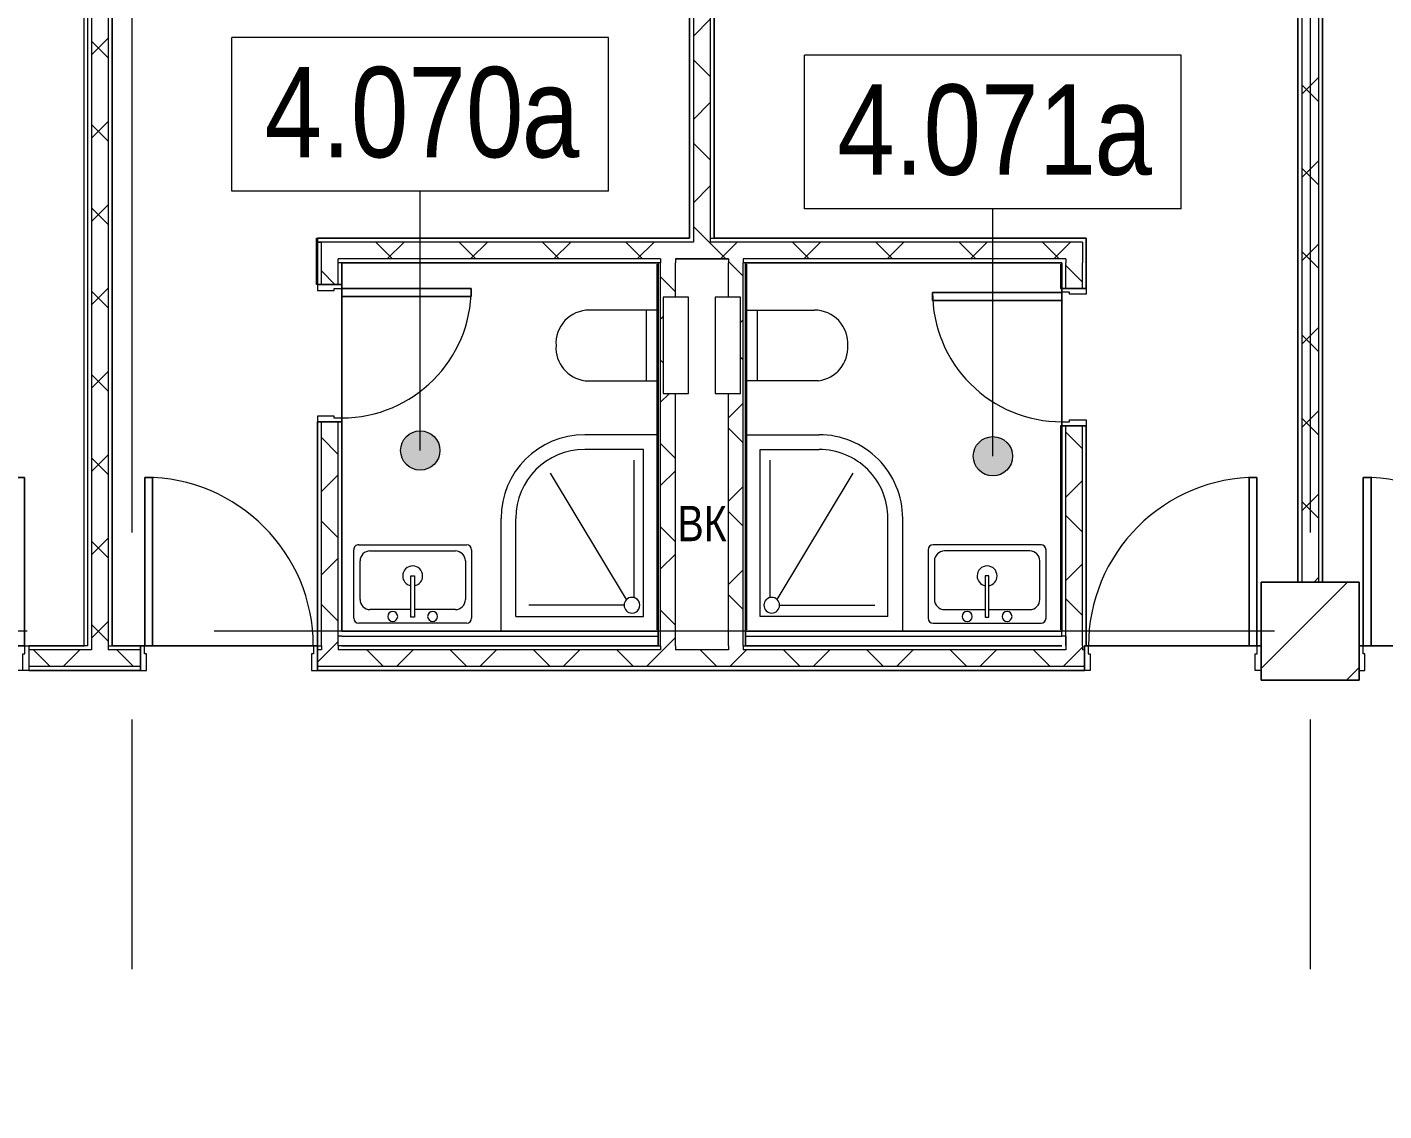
# Model space of a CAD drawing. Header units: millimetres. Extents: x 48966 to 294585, y -43515 to 30344.
# Drawn here: x 65399 to 72307, y 17075 to 22592 of the extents above; entities that cross this region are included whole.
import ezdxf

# ---------------------------------------------------------------- set-up
doc = ezdxf.new("R2010")
doc.units = ezdxf.units.MM
doc.linetypes.add('Осевые', pattern=[6350, 1270, -952.5, 3175, -952.5])
for name, color, linetype, lineweight in [('Двери', 7, 'Continuous', 9), ('Каркас_Импост', 7, 'Continuous', 9), ('Марки помещений', 7, 'Continuous', 9), ('Обобщенные модели', 7, 'Continuous', 9), ('Обобщенные модели-1', 7, 'Continuous', 18), ('Общие ребра', 7, 'Continuous', 9), ('Оси-2', 7, 'Осевые', 9), ('Панель', 7, 'Continuous', 9), ('Перекрытия', 7, 'Continuous', 9), ('Сантехнические приборы', 7, 'Continuous', 9), ('Стены-1', 7, 'Continuous', 18), ('Типовые аннотации', 7, 'Continuous', 9), ('Штриховка разреза-1', 7, 'Continuous', 9)]:
    doc.layers.add(name, color=color, linetype=linetype, lineweight=lineweight)
doc.layers.add('Штриховка разреза-2', color=7, linetype='Continuous', lineweight=9, true_color=0x787878)
doc.styles.add('Arial', font='Arial.ttf', dxfattribs={"width": 0.8, "height": 180})
doc.styles.add('Arial Narrow_1', font='Arial Narrow.ttf', dxfattribs={"height": 460})
pattern_1 = [(45, (0, 0), (-212.132, 212.132), []), (135, (0, 0), (-212.132, -212.132), [])]

# ---------------------------------------------------------------- blocks, each defined once
blk = doc.blocks.new('Обобщенные модели 8 - Обобщенные модели 7-1067283-План 4-го этажа на отм_ _8_400')
at = {"layer": 'Обобщенные модели'}
h = blk.add_hatch(dxfattribs=at)
h.set_pattern_fill('FP_7', color=256, style=0, pattern_type=2)
h.set_pattern_definition([(45, (0, 0), (-493.914, 493.914), []), (45, (493.9, 0), (-493.914, 493.914), [873.125, -174.625, 6.706, -167.919])])
h.paths.add_polyline_path([(72181.6, 19267.1), (72181.6, 19767.1), (71681.6, 19767.1), (71681.6, 19267.1)], flags=0)
at = {"layer": 'Обобщенные модели-1'}
for p, q in [((72181.6, 19767.1), (71681.6, 19767.1)), ((71681.6, 19767.1), (71681.6, 19267.1)), ((72181.6, 19267.1), (72181.6, 19767.1)), ((71681.6, 19267.1), (72181.6, 19267.1))]:
    blk.add_line(p, q, dxfattribs=at)
blk = doc.blocks.new('Дверь - Однопольная - ДВ17_21х9-7256458-План 4-го этажа на отм_ _8_400')
at = {"layer": 'Двери'}
for p, q in [((-389, 920.5), (-429, 920.5)), ((-429, 920.5), (-429, 62.5)), ((-389, 62.5), (-389, 920.5)), ((-429, 62.5), (-389, 62.5))]:
    blk.add_line(p, q, dxfattribs=at)
blk.add_arc((-429, 62.5), 858, 360, 90, dxfattribs=at)
at = {"layer": 'Каркас_Импост'}
for p, q in [((-430, 62.5), (-450, 62.5)), ((-450, 62.5), (-450, -62.5)), ((-430, 22.5), (-430, 62.5)), ((-420, 22.5), (-430, 22.5)), ((-420, -62.5), (-420, 22.5)), ((430, 22.5), (420, 22.5)), ((420, 22.5), (420, -62.5)), ((450, 62.5), (430, 62.5)), ((430, 62.5), (430, 22.5)), ((450, -62.5), (450, 62.5)), ((-450, -62.5), (-420, -62.5)), ((420, -62.5), (450, -62.5))]:
    blk.add_line(p, q, dxfattribs=at)
at = {"layer": 'Панель'}
for p, q in [((-429, 920.5), (-389, 920.5)), ((-429, 62.5), (-429, 920.5)), ((-389, 920.5), (-389, 62.5)), ((-389, 62.5), (-429, 62.5))]:
    blk.add_line(p, q, dxfattribs=at)
blk = doc.blocks.new('Дверь - Однопольная - ДВ17__21х9-7256455-План 4-го этажа на отм_ _8_400')
at = {"layer": 'Двери'}
for p, q in [((-429, -62.5), (-389, -62.5)), ((-429, -920.5), (-429, -62.5)), ((-389, -62.5), (-389, -920.5)), ((-389, -920.5), (-429, -920.5))]:
    blk.add_line(p, q, dxfattribs=at)
blk.add_arc((-429, -62.5), 858, 270, 0, dxfattribs=at)
at = {"layer": 'Каркас_Импост'}
for p, q in [((-450, 62.5), (-420, 62.5)), ((-450, -62.5), (-450, 62.5)), ((-420, 62.5), (-420, -22.5)), ((420, 62.5), (450, 62.5)), ((420, -22.5), (420, 62.5)), ((450, 62.5), (450, -62.5)), ((-430, -62.5), (-450, -62.5)), ((-430, -22.5), (-430, -62.5)), ((-420, -22.5), (-430, -22.5)), ((430, -22.5), (420, -22.5)), ((430, -62.5), (430, -22.5)), ((450, -62.5), (430, -62.5))]:
    blk.add_line(p, q, dxfattribs=at)
at = {"layer": 'Панель'}
for p, q in [((-389, -62.5), (-429, -62.5)), ((-429, -62.5), (-429, -920.5)), ((-389, -920.5), (-389, -62.5)), ((-429, -920.5), (-389, -920.5))]:
    blk.add_line(p, q, dxfattribs=at)
blk = doc.blocks.new('Дверь - Однопольная - ДВ11_21х7-6240709-План 4-го этажа на отм_ _8_400')
at = {"layer": 'Двери'}
for p, q in [((-329, -62.5), (-289, -62.5)), ((-329, -720.5), (-329, -62.5)), ((-289, -62.5), (-289, -720.5)), ((-289, -720.5), (-329, -720.5))]:
    blk.add_line(p, q, dxfattribs=at)
blk.add_arc((-329, -62.5), 658, 270, 0, dxfattribs=at)
at = {"layer": 'Каркас_Импост'}
for p, q in [((-350, 62.5), (-320, 62.5)), ((-350, -62.5), (-350, 62.5)), ((-320, 62.5), (-320, -22.5)), ((320, 62.5), (350, 62.5)), ((320, -22.5), (320, 62.5)), ((350, 62.5), (350, -62.5)), ((-330, -62.5), (-350, -62.5)), ((-330, -22.5), (-330, -62.5)), ((-320, -22.5), (-330, -22.5)), ((330, -22.5), (320, -22.5)), ((330, -62.5), (330, -22.5)), ((350, -62.5), (330, -62.5))]:
    blk.add_line(p, q, dxfattribs=at)
at = {"layer": 'Панель'}
for p, q in [((-289, -62.5), (-329, -62.5)), ((-329, -62.5), (-329, -720.5)), ((-289, -720.5), (-289, -62.5)), ((-329, -720.5), (-289, -720.5))]:
    blk.add_line(p, q, dxfattribs=at)
blk = doc.blocks.new('Дверь - Однопольная - ДВ11_21х7-6240655-План 4-го этажа на отм_ _8_400')
at = {"layer": 'Двери'}
for p, q in [((-289, 720.5), (-329, 720.5)), ((-329, 720.5), (-329, 62.5)), ((-289, 62.5), (-289, 720.5)), ((-329, 62.5), (-289, 62.5))]:
    blk.add_line(p, q, dxfattribs=at)
blk.add_arc((-329, 62.5), 658, 360, 90, dxfattribs=at)
at = {"layer": 'Каркас_Импост'}
for p, q in [((-330, 62.5), (-350, 62.5)), ((-350, 62.5), (-350, -62.5)), ((-330, 22.5), (-330, 62.5)), ((-320, 22.5), (-330, 22.5)), ((-320, -62.5), (-320, 22.5)), ((330, 22.5), (320, 22.5)), ((320, 22.5), (320, -62.5)), ((350, 62.5), (330, 62.5)), ((330, 62.5), (330, 22.5)), ((350, -62.5), (350, 62.5)), ((-350, -62.5), (-320, -62.5)), ((320, -62.5), (350, -62.5))]:
    blk.add_line(p, q, dxfattribs=at)
at = {"layer": 'Панель'}
for p, q in [((-329, 720.5), (-289, 720.5)), ((-329, 62.5), (-329, 720.5)), ((-289, 720.5), (-289, 62.5)), ((-289, 62.5), (-329, 62.5))]:
    blk.add_line(p, q, dxfattribs=at)
blk = doc.blocks.new('Душевая кабинка-2D_угловая800Х1000 - Душевая кабинка 800х1000-V19-План 4-го этажа на отм_ _8_400')
at = {"layer": 'Сантехнические приборы'}
for p, q in [((0, 900), (1000, 900)), ((0, 900), (0, 100)), ((0, 900), (1000, 900)), ((0, 900), (1000, 900)), ((1000, 893), (1000, 525.8)), ((1000, 893), (1000, 579.2)), ((75, 175), (75, 825)), ((75, 825), (925, 825)), ((871, 775.8), (171, 775.8)), ((925, 825), (925, 525.8)), ((132.1, 726.7), (132.1, 241.7)), ((161, 739), (804.7, 352.3)), ((75, 175), (574.2, 175)), ((0, 100), (574.2, 100))]:
    blk.add_line(p, q, dxfattribs=at)
for centre, radius, start, end in [((132.1, 766.7), 40, 360, 180), ((132.1, 766.7), 40, 180, 360), ((574.2, 525.8), 425.8, 270, 0), ((574.2, 525.8), 350.8, 270, 0), ((574.2, 525.8), 425.8, 270, 0)]:
    blk.add_arc(centre, radius, start, end, dxfattribs=at)
blk = doc.blocks.new('Унитаз_встраиваемый - Обычный _ Vitra 748-4800 _каркасные_-5137914-План 4-го этажа на отм_ _8_400')
at = {"layer": 'Сантехнические приборы'}
for p, q in [((245, 155), (-245, 155)), ((-245, 155), (-245, 25)), ((245, 25), (245, 155)), ((-245, 25), (245, 25)), ((-180, -371.5), (-180, 0)), ((-180, 0), (179.4, 0)), ((179.4, 0), (179.4, -351)), ((-180, -60), (179.4, -60))]:
    blk.add_line(p, q, dxfattribs=at)
for centre, start, end in [((-11.8, -351), 186.94025, 273.66546), ((9.9, -351), 266.33454, 0)]:
    blk.add_arc(centre, 169.5, start, end, dxfattribs=at)
blk = doc.blocks.new('Раковина-Одиночная-2D - 600 x 400 мм-5281095-План 4-го этажа на отм_ _8_400')
at = {"layer": 'Сантехнические приборы'}
for p, q in [((31.7, 452.1), (31.7, 102.9)), ((31.7, 452.1), (31.7, 102.9)), ((606.3, 477.5), (57.1, 477.5)), ((606.3, 477.5), (57.1, 477.5)), ((549.1, 445.8), (114.2, 445.8)), ((631.7, 102.9), (631.7, 452.1)), ((631.7, 102.9), (631.7, 452.1)), ((63.4, 395), (63.4, 198.2)), ((599.9, 198.2), (599.9, 395)), ((341.2, 318.8), (322.2, 318.8)), ((322.2, 318.8), (322.2, 109.3)), ((341.2, 109.3), (341.2, 318.8)), ((114.2, 147.4), (322.2, 147.4)), ((341.2, 147.4), (549.1, 147.4)), ((57.1, 77.5), (606.3, 77.5)), ((57.1, 77.5), (606.3, 77.5)), ((322.2, 109.3), (341.2, 109.3)), ((131.8, 37.5), (691.8, 37.5))]:
    blk.add_line(p, q, dxfattribs=at)
for centre, radius, start, end in [((57.1, 452.1), 25.4, 90, 180), ((57.1, 452.1), 25.4, 90, 180), ((114.2, 395), 50.8, 90, 180), ((549.1, 395), 50.8, 360, 90), ((606.3, 452.1), 25.4, 0, 90), ((606.3, 452.1), 25.4, 360, 90), ((331.7, 318.8), 50.8, 360, 180), ((331.7, 318.8), 50.8, 180, 259.19308), ((331.7, 318.8), 50.8, 280.80692, 0), ((114.2, 198.2), 50.8, 180, 270), ((549.1, 198.2), 50.8, 270, 0), ((57.1, 102.9), 25.4, 180, 270), ((57.1, 102.9), 25.4, 180, 270), ((230.1, 112.5), 25.4, 360, 180), ((230.1, 112.5), 25.4, 180, 360), ((433.3, 112.5), 25.4, 360, 180), ((433.3, 112.5), 25.4, 180, 360), ((606.3, 102.9), 25.4, 270, 360), ((606.3, 102.9), 25.4, 270, 0)]:
    blk.add_arc(centre, radius, start, end, dxfattribs=at)
blk = doc.blocks.new('Душевая кабинка-2D_угловая800Х1000 - Душевая кабинка 800х1000-V20-План 4-го этажа на отм_ _8_400')
at = {"layer": 'Сантехнические приборы'}
for p, q in [((0, -100), (574.2, -100)), ((0, -900), (0, -100)), ((75, -175), (574.2, -175)), ((75, -175), (75, -825)), ((132.1, -726.7), (132.1, -241.7)), ((161, -739), (804.7, -352.3)), ((925, -825), (925, -525.8)), ((1000, -893), (1000, -525.8)), ((1000, -893), (1000, -579.2)), ((75, -825), (925, -825)), ((871, -775.8), (171, -775.8)), ((0, -900), (1000, -900)), ((0, -900), (1000, -900)), ((0, -900), (1000, -900))]:
    blk.add_line(p, q, dxfattribs=at)
for centre, radius, start, end in [((574.2, -525.8), 425.8, 0, 90), ((574.2, -525.8), 425.8, 360, 90), ((574.2, -525.8), 350.8, 360, 90), ((132.1, -766.7), 40, 0, 180), ((132.1, -766.7), 40, 180, 0)]:
    blk.add_arc(centre, radius, start, end, dxfattribs=at)
blk = doc.blocks.new('Унитаз_встраиваемый - Обычный _ Vitra 748-4800 _каркасные_-4815711-План 4-го этажа на отм_ _8_400')
at = {"layer": 'Сантехнические приборы'}
for p, q in [((-180, 371.5), (-180, 0)), ((179.4, 0), (179.4, 351)), ((-180, 60), (179.4, 60)), ((245, -25), (-245, -25)), ((-245, -25), (-245, -155)), ((-180, 0), (179.4, 0)), ((245, -155), (245, -25)), ((-245, -155), (245, -155))]:
    blk.add_line(p, q, dxfattribs=at)
for centre, start, end in [((-11.8, 351), 86.33454, 173.05975), ((9.9, 351), 360, 93.66546)]:
    blk.add_arc(centre, 169.5, start, end, dxfattribs=at)
blk = doc.blocks.new('Раковина-Одиночная-2D - 600 x 400 мм-5280093-План 4-го этажа на отм_ _8_400')
at = {"layer": 'Сантехнические приборы'}
for p, q in [((131.8, -37.5), (691.8, -37.5)), ((31.7, -452.1), (31.7, -102.9)), ((31.7, -452.1), (31.7, -102.9)), ((57.1, -77.5), (606.3, -77.5)), ((57.1, -77.5), (606.3, -77.5)), ((322.2, -109.3), (341.2, -109.3)), ((322.2, -318.8), (322.2, -109.3)), ((341.2, -109.3), (341.2, -318.8)), ((631.7, -102.9), (631.7, -452.1)), ((631.7, -102.9), (631.7, -452.1)), ((63.4, -395), (63.4, -198.2)), ((114.2, -147.4), (322.2, -147.4)), ((341.2, -147.4), (549.1, -147.4)), ((599.9, -198.2), (599.9, -395)), ((341.2, -318.8), (322.2, -318.8)), ((606.3, -477.5), (57.1, -477.5)), ((606.3, -477.5), (57.1, -477.5)), ((549.1, -445.8), (114.2, -445.8))]:
    blk.add_line(p, q, dxfattribs=at)
for centre, radius, start, end in [((57.1, -102.9), 25.4, 90, 180), ((57.1, -102.9), 25.4, 90, 180), ((230.1, -112.5), 25.4, 0, 180), ((230.1, -112.5), 25.4, 180, 0), ((433.3, -112.5), 25.4, 0, 180), ((433.3, -112.5), 25.4, 180, 0), ((606.3, -102.9), 25.4, 0, 90), ((606.3, -102.9), 25.4, 0, 90), ((114.2, -198.2), 50.8, 90, 180), ((549.1, -198.2), 50.8, 360, 90), ((331.7, -318.8), 50.8, 100.80692, 180), ((331.7, -318.8), 50.8, 360, 79.19308), ((331.7, -318.8), 50.8, 180, 0), ((114.2, -395), 50.8, 180, 270), ((549.1, -395), 50.8, 270, 0), ((57.1, -452.1), 25.4, 180, 270), ((57.1, -452.1), 25.4, 180, 270), ((606.3, -452.1), 25.4, 270, 0), ((606.3, -452.1), 25.4, 270, 0)]:
    blk.add_arc(centre, radius, start, end, dxfattribs=at)
blk = doc.blocks.new('Дверь - Однопольная - ДВ11__21х9-6240639-План 4-го этажа на отм_ _8_400')
at = {"layer": 'Двери'}
for p, q in [((-429, -62.5), (-389, -62.5)), ((-429, -920.5), (-429, -62.5)), ((-389, -62.5), (-389, -920.5)), ((-389, -920.5), (-429, -920.5))]:
    blk.add_line(p, q, dxfattribs=at)
blk.add_arc((-429, -62.5), 858, 270, 0, dxfattribs=at)
at = {"layer": 'Каркас_Импост'}
for p, q in [((-450, 62.5), (-420, 62.5)), ((-450, -62.5), (-450, 62.5)), ((-420, 62.5), (-420, -22.5)), ((420, 62.5), (450, 62.5)), ((420, -22.5), (420, 62.5)), ((450, 62.5), (450, -62.5)), ((-430, -62.5), (-450, -62.5)), ((-430, -22.5), (-430, -62.5)), ((-420, -22.5), (-430, -22.5)), ((430, -22.5), (420, -22.5)), ((430, -62.5), (430, -22.5)), ((450, -62.5), (430, -62.5))]:
    blk.add_line(p, q, dxfattribs=at)
at = {"layer": 'Панель'}
for p, q in [((-389, -62.5), (-429, -62.5)), ((-429, -62.5), (-429, -920.5)), ((-389, -920.5), (-389, -62.5)), ((-429, -920.5), (-389, -920.5))]:
    blk.add_line(p, q, dxfattribs=at)
blk = doc.blocks.new('Марка помещения_Р - Марка помещения-4575829-План 4-го этажа на отм_ _8_400')
at = {"layer": 'Марки помещений'}
for p, q in [((-4.79375, -1.95625), (-4.79375, 1.95625)), ((4.79375, 1.95625), (-4.79375, 1.95625)), ((4.79375, -1.95625), (4.79375, 1.95625)), ((4.79375, -1.95625), (-4.79375, -1.95625))]:
    blk.add_line(p, q, dxfattribs=at)

msp = doc.modelspace()

# ---------------------------------------------------------------- hatches: boundary and pattern name
at = {"layer": 'Марки помещений'}
h = msp.add_hatch(color=256, dxfattribs=at)
edge = h.paths.add_edge_path(flags=0)
edge.add_arc((67400.2, 20436.8), 100, 0, 360)
h = msp.add_hatch(color=256, dxfattribs=at)
edge = h.paths.add_edge_path(flags=0)
edge.add_arc((70316.2, 20407.5), 100, 0, 360)
at = {"layer": 'Штриховка разреза-1'}
h = msp.add_hatch(dxfattribs=at)
h.set_pattern_fill('FP_5', color=256, style=0, pattern_type=2)
h.set_pattern_definition(pattern_1)
h.paths.add_polyline_path([(68876.6, 21497.1), (68876.6, 25417.1), (68791.6, 25417.1), (68791.6, 21497.1)], flags=0)
h = msp.add_hatch(dxfattribs=at)
h.set_pattern_fill('FP_5', color=256, style=0, pattern_type=2)
h.set_pattern_definition(pattern_1)
h.paths.add_polyline_path([(65811.6, 19422.1), (65811.6, 23517.1), (65726.6, 23517.1), (65726.6, 19422.1)], flags=0)
h = msp.add_hatch(dxfattribs=at)
h.set_pattern_fill('FP_5', color=256, style=0, pattern_type=2)
h.set_pattern_definition(pattern_1)
h.paths.add_polyline_path([(71974.1, 19767.1), (71974.1, 23517.1), (71889.1, 23517.1), (71889.1, 19767.1)], flags=0)
h = msp.add_hatch(dxfattribs=at)
h.set_pattern_fill('FP_5', color=256, style=0, pattern_type=2)
h.set_pattern_definition(pattern_1)
h.paths.add_polyline_path([(70771.6, 21412.1), (70771.6, 21497.1), (66896.6, 21497.1), (66896.6, 21412.1), (70686.6, 21412.1)], flags=0)
h = msp.add_hatch(dxfattribs=at)
h.set_pattern_fill('FP_5', color=256, style=0, pattern_type=2)
h.set_pattern_definition(pattern_1)
h.paths.add_polyline_path([(66896.6, 19422.1), (66981.6, 19422.1), (66981.6, 20582.1), (66896.6, 20582.1), (66896.6, 19442.1)], flags=0)
h.paths.add_polyline_path([(66981.6, 21282.1), (66981.6, 21412.1), (66896.6, 21412.1), (66896.6, 21282.1)], flags=0)
h = msp.add_hatch(dxfattribs=at)
h.set_pattern_fill('FP_5', color=256, style=0, pattern_type=2)
h.set_pattern_definition(pattern_1)
h.paths.add_polyline_path([(68624.1, 19422.1), (68699.1, 19422.1), (68699.1, 20727.1), (68636.6, 20727.1), (68636.6, 21217.1), (68699.1, 21217.1), (68699.1, 21412.1), (68624.1, 21412.1), (68624.1, 19442.1)], flags=0)
h = msp.add_hatch(dxfattribs=at)
h.set_pattern_fill('FP_5', color=256, style=0, pattern_type=2)
h.set_pattern_definition(pattern_1)
h.paths.add_polyline_path([(69044.1, 19422.1), (69044.1, 21412.1), (68969.1, 21412.1), (68969.1, 21217.1), (69031.6, 21217.1), (69031.6, 20727.1), (68969.1, 20727.1), (68969.1, 19422.1)], flags=0)
h = msp.add_hatch(dxfattribs=at)
h.set_pattern_fill('FP_5', color=256, style=0, pattern_type=2)
h.set_pattern_definition(pattern_1)
h.paths.add_polyline_path([(70686.6, 19422.1), (70771.6, 19422.1), (70771.6, 20562.1), (70686.6, 20562.1), (70686.6, 19442.1)], flags=0)
h.paths.add_polyline_path([(70771.6, 21262.1), (70771.6, 21412.1), (70686.6, 21412.1), (70686.6, 21262.1)], flags=0)
h = msp.add_hatch(dxfattribs=at)
h.set_pattern_fill('FP_5', color=256, style=0, pattern_type=2)
h.set_pattern_definition(pattern_1)
h.paths.add_polyline_path([(70781.6, 19337.1), (70781.6, 19422.1), (66876.6, 19422.1), (66876.6, 19337.1), (70553.5, 19337.1)], flags=0)
h.paths.add_polyline_path([(65976.6, 19337.1), (65976.6, 19422.1), (65406.6, 19422.1), (65406.6, 19337.1)], flags=0)
h.paths.add_polyline_path([(63781.6, 19337.1), (64506.6, 19337.1), (64506.6, 19422.1), (63781.6, 19422.1)], flags=0)
at = {"layer": 'Штриховка разреза-2'}
msp.add_hatch(color=256, dxfattribs=at).paths.add_polyline_path([(70664.6, 21262.1), (70666.6, 21262.1), (70664.6, 21385.1)], flags=0)

# ---------------------------------------------------------------- linework, layer by layer
at = {"layer": 'Марки помещений'}
for p, q in [((67400.2, 20436.8), (67400.2, 21756.3)), ((70316.2, 20407.5), (70316.2, 21667.1))]:
    msp.add_line(p, q, dxfattribs=at)
for centre in [(67400.2, 20436.8), (70316.2, 20407.5)]:
    msp.add_circle(centre, 100, dxfattribs=at)
at = {"layer": 'Общие ребра'}
for p, q in [((68791.6, 25417.1), (68791.6, 21517.1)), ((68876.6, 25417.1), (68876.6, 21517.1)), ((65726.6, 23517.1), (65726.6, 19442.1)), ((65811.6, 23517.1), (65811.6, 19442.1)), ((71889.1, 23517.1), (71889.1, 19767.1)), ((71974.1, 23517.1), (71974.1, 19767.1)), ((66876.6, 21497.1), (66876.6, 21392.1)), ((66896.6, 21497.1), (66876.6, 21497.1)), ((66876.6, 21497.1), (66896.6, 21497.1)), ((68791.6, 21497.1), (66896.6, 21497.1)), ((66896.6, 21412.1), (66896.6, 21497.1)), ((68791.6, 21517.1), (68791.6, 21497.1)), ((68876.6, 21517.1), (68896.6, 21517.1)), ((68876.6, 21517.1), (68876.6, 21497.1)), ((70771.6, 21497.1), (68876.6, 21497.1)), ((70771.6, 21497.1), (70771.6, 21412.1)), ((70791.6, 21392.1), (70791.6, 21497.1)), ((66876.6, 21392.1), (66876.6, 21282.1)), ((66896.6, 21392.1), (66896.6, 21412.1)), ((66896.6, 21282.1), (66896.6, 21392.1)), ((68624.1, 21412.1), (66981.6, 21412.1)), ((66981.6, 21392.1), (66981.6, 21412.1)), ((67001.6, 21392.1), (66981.6, 21392.1)), ((66981.6, 21282.1), (66981.6, 21392.1)), ((67001.6, 21282.1), (67001.6, 21385.1)), ((68611.6, 21392.1), (68609.6, 21392.1)), ((68609.6, 21392.1), (68609.6, 21390.1)), ((68609.6, 21390.1), (68609.6, 21385.1)), ((68609.6, 21385.1), (68609.6, 19524.1)), ((68624.1, 21392.1), (68611.6, 21392.1)), ((68611.6, 21390.1), (68611.6, 21392.1)), ((68624.1, 21412.1), (68624.1, 21392.1)), ((68624.1, 19442.1), (68624.1, 21392.1)), ((68969.1, 21412.1), (68699.1, 21412.1)), ((68699.1, 21412.1), (68969.1, 21412.1)), ((68699.1, 21412.1), (68699.1, 21392.1)), ((68699.1, 21217.1), (68699.1, 21392.1)), ((68969.1, 21412.1), (68969.1, 21392.1)), ((68969.1, 21217.1), (68969.1, 21392.1)), ((70686.6, 21412.1), (69044.1, 21412.1)), ((69044.1, 21412.1), (69044.1, 21392.1)), ((69056.6, 21392.1), (69044.1, 21392.1)), ((69044.1, 19442.1), (69044.1, 21392.1)), ((69058.6, 21392.1), (69056.6, 21392.1)), ((69056.6, 21392.1), (69056.6, 21390.1)), ((69058.6, 21390.1), (69058.6, 21392.1)), ((69058.6, 21385.1), (69058.6, 21390.1)), ((69058.6, 19519.1), (69058.6, 21385.1)), ((70666.6, 21392.1), (70664.6, 21392.1)), ((70664.6, 21392.1), (70664.6, 21390.1)), ((70664.6, 21390.1), (70664.6, 21385.1)), ((70664.6, 21385.1), (70664.6, 21262.1)), ((70666.6, 21390.1), (70666.6, 21392.1)), ((70666.6, 21385.1), (70666.6, 21262.1)), ((70666.6, 21262.1), (70666.6, 21385.1)), ((70686.6, 21412.1), (70686.6, 21392.1)), ((70686.6, 21262.1), (70686.6, 21392.1)), ((70771.6, 21412.1), (70771.6, 21392.1)), ((70771.6, 21262.1), (70771.6, 21392.1)), ((70791.6, 21262.1), (70791.6, 21392.1)), ((68699.1, 19442.1), (68699.1, 20727.1)), ((68969.1, 19442.1), (68969.1, 20727.1)), ((66876.6, 20582.1), (66876.6, 19444.1)), ((66896.6, 19442.1), (66896.6, 20582.1)), ((66981.6, 19492.1), (66981.6, 20582.1)), ((67001.6, 19517.1), (67001.6, 20582.1)), ((70664.6, 20562.1), (70664.6, 19524.1)), ((70666.6, 20562.1), (70666.6, 19524.1)), ((70666.6, 19524.1), (70666.6, 20562.1)), ((70686.6, 19492.1), (70686.6, 20562.1)), ((70771.6, 19442.1), (70771.6, 20562.1)), ((70791.6, 19442.1), (70791.6, 20562.1)), ((66981.6, 19442.1), (66981.6, 19492.1)), ((67001.6, 19492.1), (66981.6, 19492.1)), ((66981.6, 19442.1), (66981.6, 19492.1)), ((67001.6, 19492.1), (68611.6, 19492.1)), ((68609.6, 19524.1), (68609.6, 19519.1)), ((68609.6, 19519.1), (68609.6, 19517.1)), ((68609.6, 19517.1), (68611.6, 19517.1)), ((68611.6, 19517.1), (68611.6, 19519.1)), ((69056.6, 19492.1), (70666.6, 19492.1)), ((69058.6, 19517.1), (69058.6, 19519.1)), ((70664.6, 19524.1), (70664.6, 19519.1)), ((70664.6, 19519.1), (70664.6, 19517.1)), ((70664.6, 19517.1), (70666.6, 19517.1)), ((70666.6, 19517.1), (70666.6, 19519.1)), ((70666.6, 19492.1), (70666.6, 19517.1)), ((70686.6, 19492.1), (70666.6, 19492.1)), ((70686.6, 19442.1), (70686.6, 19492.1)), ((70686.6, 19492.1), (70686.6, 19442.1)), ((65706.6, 19442.1), (65406.6, 19442.1)), ((65726.6, 19422.1), (65406.6, 19422.1)), ((65726.6, 19442.1), (65726.6, 19422.1)), ((65811.6, 19442.1), (65831.6, 19442.1)), ((65811.6, 19442.1), (65811.6, 19422.1)), ((65976.6, 19422.1), (65811.6, 19422.1)), ((65976.6, 19442.1), (65833.6, 19442.1)), ((66876.6, 19442.1), (66896.6, 19442.1)), ((66896.6, 19422.1), (66876.6, 19422.1)), ((66896.6, 19442.1), (66896.6, 19422.1)), ((66981.6, 19442.1), (66981.6, 19422.1)), ((67001.6, 19442.1), (66981.6, 19442.1)), ((67089.1, 19422.1), (66981.6, 19422.1)), ((67089.1, 19442.1), (67001.6, 19442.1)), ((67001.6, 19442.1), (67089.1, 19442.1)), ((68624.1, 19422.1), (67089.1, 19422.1)), ((68611.6, 19442.1), (68624.1, 19442.1)), ((68624.1, 19442.1), (68624.1, 19422.1)), ((68699.1, 19442.1), (68699.1, 19422.1)), ((68969.1, 19422.1), (68699.1, 19422.1)), ((68969.1, 19422.1), (68699.1, 19422.1)), ((68969.1, 19442.1), (68969.1, 19422.1)), ((69044.1, 19442.1), (69056.6, 19442.1)), ((69044.1, 19442.1), (69044.1, 19422.1)), ((70686.6, 19422.1), (69044.1, 19422.1)), ((70686.6, 19442.1), (70686.6, 19422.1)), ((70771.6, 19442.1), (70771.6, 19422.1)), ((70781.6, 19422.1), (70771.6, 19422.1)), ((65976.6, 19337.1), (65406.6, 19337.1)), ((65406.6, 19317.1), (65976.6, 19317.1)), ((66981.6, 19337.1), (66876.6, 19337.1)), ((66876.6, 19317.1), (70781.6, 19317.1)), ((67089.1, 19337.1), (66981.6, 19337.1)), ((70781.6, 19337.1), (67089.1, 19337.1))]:
    msp.add_line(p, q, dxfattribs=at)
at = {"layer": 'Оси-2'}
for p, q in [((65931.6, 25417.1), (65931.6, -41737.8)), ((71931.6, 25417.1), (71931.6, -41737.8)), ((150171.6, 19517.1), (50565.6, 19517.1))]:
    msp.add_line(p, q, dxfattribs=at)
at = {"layer": 'Перекрытия'}
for p, q in [((68771.6, 21517.1), (68771.6, 25417.1)), ((68896.6, 25417.1), (68896.6, 21517.1)), ((65688.6, 19442.1), (65688.6, 25047.1)), ((65831.6, 23517.1), (65831.6, 19442.1)), ((71869.1, 19767.1), (71869.1, 23517.1)), ((71994.1, 23517.1), (71994.1, 19767.1)), ((66871.6, 21282.1), (66871.6, 21517.1)), ((66871.6, 21517.1), (68771.6, 21517.1)), ((68896.6, 21517.1), (70791.6, 21517.1)), ((70791.6, 21517.1), (70791.6, 21262.1)), ((68611.6, 21392.1), (67001.6, 21392.1)), ((67001.6, 21392.1), (67001.6, 19517.1)), ((68611.6, 19517.1), (68611.6, 21392.1)), ((70666.6, 21392.1), (69056.6, 21392.1)), ((69056.6, 21392.1), (69056.6, 19517.1)), ((70666.6, 19517.1), (70666.6, 21392.1)), ((67001.6, 21282.1), (66871.6, 21282.1)), ((67001.6, 20582.1), (67001.6, 21282.1)), ((70791.6, 21262.1), (70666.6, 21262.1)), ((70666.6, 21262.1), (70666.6, 20562.1)), ((66876.6, 19442.1), (66876.6, 20582.1)), ((66876.6, 20582.1), (67001.6, 20582.1)), ((70666.6, 20562.1), (70791.6, 20562.1)), ((70791.6, 20562.1), (70791.6, 19442.8)), ((71681.6, 19442.1), (71681.6, 19767.1)), ((71681.6, 19767.1), (71869.1, 19767.1)), ((71994.1, 19767.1), (72181.6, 19767.1)), ((72181.6, 19767.1), (72181.6, 19442.1)), ((67001.6, 19517.1), (68611.6, 19517.1)), ((69056.6, 19517.1), (70666.6, 19517.1)), ((63781.6, 19442.1), (65688.6, 19442.1)), ((65831.6, 19442.1), (66876.6, 19442.1)), ((66876.6, 19442.1), (65976.6, 19442.1)), ((65976.6, 19442.1), (65976.6, 19317.1)), ((66876.6, 19317.1), (66876.6, 19442.1)), ((71681.6, 19442.1), (70781.6, 19442.1)), ((70781.6, 19442.1), (70781.6, 19317.1)), ((70791.6, 19442.1), (71681.6, 19442.1)), ((71681.6, 19317.1), (71681.6, 19442.1)), ((73080.4, 19442.1), (72181.6, 19442.1)), ((72181.6, 19442.1), (73086.6, 19442.1)), ((65976.6, 19317.1), (63781.6, 19317.1)), ((70781.6, 19317.1), (66876.6, 19317.1)), ((71681.6, 19267.1), (71681.6, 19317.1)), ((72181.6, 19317.1), (72181.6, 19267.1)), ((72181.6, 19267.1), (71681.6, 19267.1))]:
    msp.add_line(p, q, dxfattribs=at)
at = {"layer": 'Стены-1'}
for p, q in [((68771.6, 25417.1), (68771.6, 21517.1)), ((68896.6, 21517.1), (68896.6, 25417.1)), ((65706.6, 23517.1), (65706.6, 19442.1)), ((65831.6, 19442.1), (65831.6, 23517.1)), ((71869.1, 23517.1), (71869.1, 19767.1)), ((71994.1, 19767.1), (71994.1, 23517.1)), ((68771.6, 21517.1), (66876.6, 21517.1)), ((66876.6, 21517.1), (66876.6, 21497.1)), ((70791.6, 21517.1), (68896.6, 21517.1)), ((70791.6, 21497.1), (70791.6, 21517.1)), ((67001.6, 21392.1), (68611.6, 21392.1)), ((67001.6, 21385.1), (67001.6, 21392.1)), ((68604.6, 21385.1), (68604.6, 19524.1)), ((68611.6, 21392.1), (68611.6, 19442.1)), ((68611.6, 19524.1), (68611.6, 21385.1)), ((69056.6, 21392.1), (70666.6, 21392.1)), ((69056.6, 19442.1), (69056.6, 21392.1)), ((69056.6, 21385.1), (69056.6, 19517.1)), ((69063.6, 19524.1), (69063.6, 21385.1)), ((70659.6, 21385.1), (70659.6, 21262.1)), ((70666.6, 21392.1), (70666.6, 21385.1)), ((66876.6, 21282.1), (67001.6, 21282.1)), ((70659.6, 21262.1), (70666.6, 21262.1)), ((70666.6, 21262.1), (70791.6, 21262.1)), ((67001.6, 20582.1), (66876.6, 20582.1)), ((70666.6, 20562.1), (70659.6, 20562.1)), ((70659.6, 20562.1), (70659.6, 19524.1)), ((70791.6, 20562.1), (70666.6, 20562.1)), ((71869.1, 19767.1), (71994.1, 19767.1)), ((68611.6, 19517.1), (67001.6, 19517.1)), ((68611.6, 19442.1), (68611.6, 19517.1)), ((70666.6, 19517.1), (69056.6, 19517.1)), ((69056.6, 19517.1), (69056.6, 19442.1)), ((69056.6, 19517.1), (69063.6, 19517.1)), ((70666.6, 19524.1), (70666.6, 19517.1)), ((65406.6, 19442.1), (65406.6, 19317.1)), ((65833.6, 19442.1), (65831.6, 19442.1)), ((65976.6, 19317.1), (65976.6, 19442.1)), ((66876.6, 19444.1), (66876.6, 19442.1)), ((66876.6, 19442.1), (66876.6, 19317.1)), ((68611.6, 19442.1), (67089.1, 19442.1)), ((67089.1, 19442.1), (68611.6, 19442.1)), ((70666.6, 19442.1), (69056.6, 19442.1)), ((69056.6, 19442.1), (70666.6, 19442.1)), ((70781.6, 19317.1), (70781.6, 19442.1)), ((70781.6, 19442.1), (70791.6, 19442.1))]:
    msp.add_line(p, q, dxfattribs=at)

# ---------------------------------------------------------------- block references
at = {"layer": 'Двери'}
for name, p, rotation in [('Дверь - Однопольная - ДВ11_21х7-6240655-План 4-го этажа на отм_ _8_400', (66939.1, 20932.1), 269.9999999999998), ('Дверь - Однопольная - ДВ11_21х7-6240709-План 4-го этажа на отм_ _8_400', (70729.1, 20912.1), 269.9999999999998), ('Дверь - Однопольная - ДВ11__21х9-6240639-План 4-го этажа на отм_ _8_400', (64956.6, 19379.6), 180), ('Дверь - Однопольная - ДВ17__21х9-7256455-План 4-го этажа на отм_ _8_400', (71231.6, 19379.6), 180)]:
    msp.add_blockref(name, p, dxfattribs=dict(at, rotation=rotation))
for p in [(66426.6, 19379.6), (72630.4, 19379.6)]:
    msp.add_blockref('Дверь - Однопольная - ДВ17_21х9-7256458-План 4-го этажа на отм_ _8_400', p, dxfattribs=at)
at = {"layer": 'Марки помещений', "xscale": 199.9999999999999, "yscale": 199.9999999999999, "zscale": 199.9999999999999}
for p in [(67400.2, 22147.5), (70316.2, 22058.4)]:
    msp.add_blockref('Марка помещения_Р - Марка помещения-4575829-План 4-го этажа на отм_ _8_400', p, dxfattribs=at)
at = {"layer": 'Обобщенные модели'}
msp.add_blockref('Обобщенные модели 8 - Обобщенные модели 7-1067283-План 4-го этажа на отм_ _8_400', (0, 0), dxfattribs=at)
at = {"layer": 'Сантехнические приборы'}
for name, p, rotation in [('Унитаз_встраиваемый - Обычный _ Vitra 748-4800 _каркасные_-4815711-План 4-го этажа на отм_ _8_400', (68611.6, 20972.1), 90.00000000000053), ('Унитаз_встраиваемый - Обычный _ Vitra 748-4800 _каркасные_-5137914-План 4-го этажа на отм_ _8_400', (69056.6, 20972.1), 89.99999999999946), ('Душевая кабинка-2D_угловая800Х1000 - Душевая кабинка 800х1000-V20-План 4-го этажа на отм_ _8_400', (67711.6, 19517.1), 90.00000000000034), ('Душевая кабинка-2D_угловая800Х1000 - Душевая кабинка 800х1000-V19-План 4-го этажа на отм_ _8_400', (69956.6, 19517.1), 89.99999999999967), ('Раковина-Одиночная-2D - 600 x 400 мм-5280093-План 4-го этажа на отм_ _8_400', (67693.4, 19479.6), 180)]:
    msp.add_blockref(name, p, dxfattribs=dict(at, rotation=rotation))
msp.add_blockref('Раковина-Одиночная-2D - 600 x 400 мм-5281095-План 4-го этажа на отм_ _8_400', (69954.8, 19479.6), dxfattribs=at)

# ---------------------------------------------------------------- texts
at = {"layer": 'Марки помещений', "char_height": 460, "attachment_point": 1, "style": 'Arial Narrow_1'}
for s, insert, width in [('4.070', (66607.3, 22389.4), 1587.341), ('\\fArial Narrow|b0|i0|c204|p34|;а', (67917, 22389.4), 352.742), ('4.071', (69523.3, 22300.2), 1587.341), ('\\fArial Narrow|b0|i0|c204|p34|;а', (70833, 22300.2), 352.742)]:
    msp.add_mtext(s, dxfattribs=dict(at, insert=insert, width=width))
at = {"layer": 'Типовые аннотации', "insert": (68709.4, 20155.1), "char_height": 180, "width": 307.848, "attachment_point": 1, "style": 'Arial'}
msp.add_mtext('ВК', dxfattribs=at)

doc.saveas('drawing.dxf')
